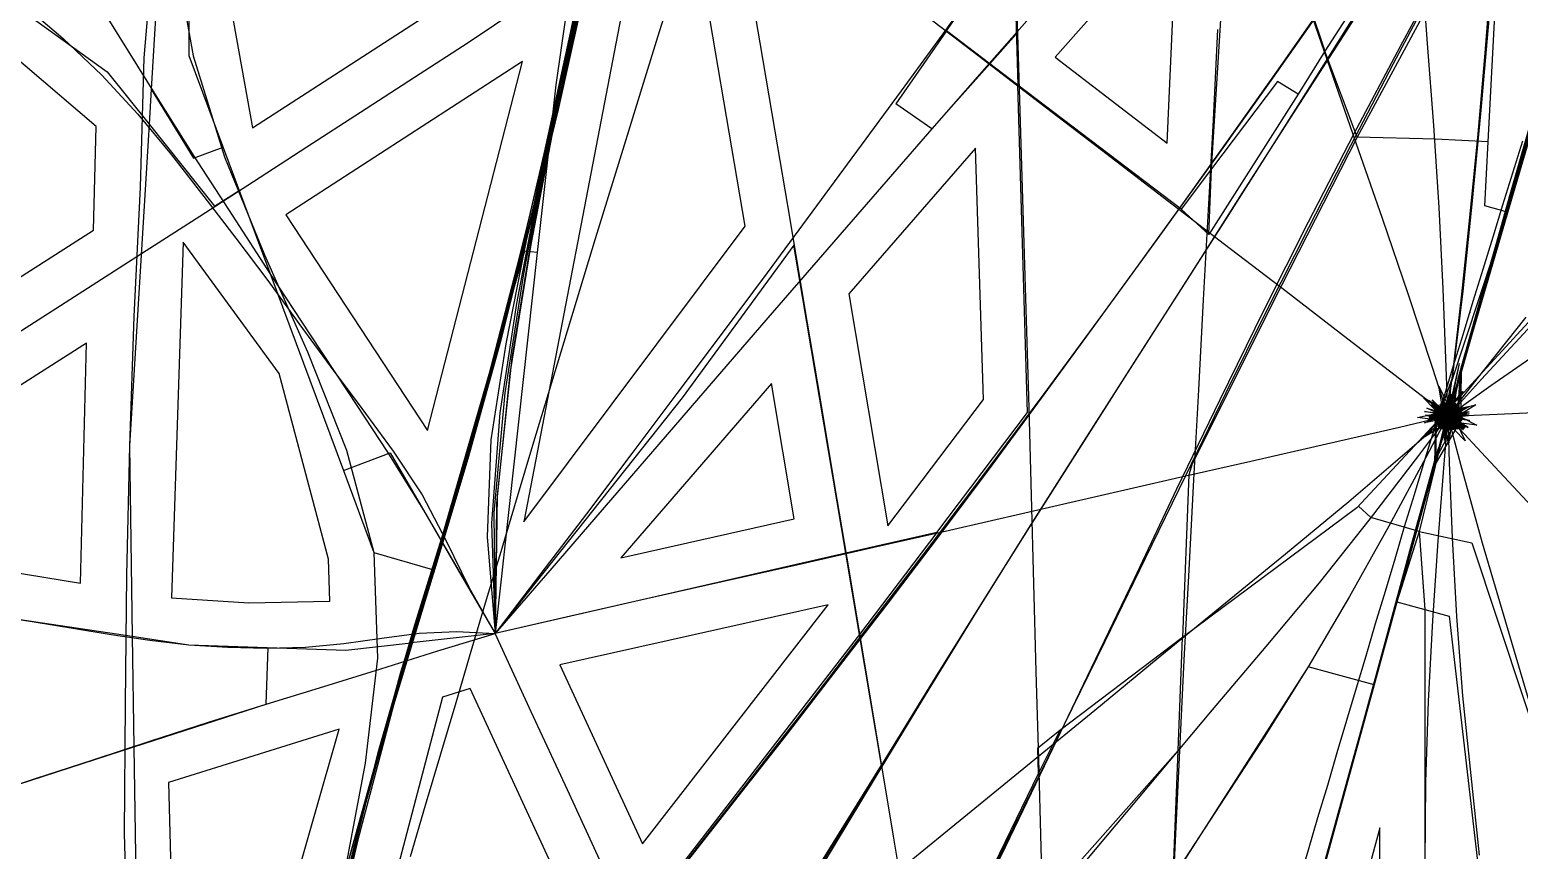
# Model space of a CAD drawing. Header units: metres. Extents: x 465982 to 489928, y 209046 to 231790.
# Drawn here: x 469727 to 471923, y 213475 to 214685 of the extents above; entities that cross this region are included whole.
import ezdxf

# ---------------------------------------------------------------- set-up
doc = ezdxf.new("R2010")
doc.units = ezdxf.units.M
for name, color, linetype in [('ANCHORS_INSIDE', 30, 'CONTINUOUS'), ('ANCHORS_OUTSIDE', 30, 'CONTINUOUS'), ('GREEN_CORRIDOR_EDGES', 3, 'CONTINUOUS'), ('GREEN_CORRIDOR_PARCELS', 3, 'CONTINUOUS'), ('RAILWAY', 7, 'CONTINUOUS'), ('WOOL_PARCELS', 32, 'CONTINUOUS'), ('WOOL_ROADS_L2', 94, 'CONTINUOUS'), ('WOOL_THREADS', 8, 'CONTINUOUS')]:
    doc.layers.add(name, color=color, linetype=linetype)

msp = doc.modelspace()

# ---------------------------------------------------------------- linework, layer by layer
at = {"layer": 'ANCHORS_INSIDE'}
msp.add_point((470383.319, 213786.912), dxfattribs=at)
at = {"layer": 'ANCHORS_OUTSIDE'}
msp.add_point((471850.296, 214267.734), dxfattribs=at)
at = {"layer": 'GREEN_CORRIDOR_EDGES'}
msp.add_lwpolyline([(470288.274, 213466.007), (470310.57, 213541.728), (470332.933, 213617.24), (470355.393, 213693.049), (470377.92, 213768.785), (470400.483, 213844.635), (470423.208, 213920.617), (470445.929, 213996.43), (470468.804, 214072.457), (470491.736, 214148.524), (470514.828, 214224.601), (470537.974, 214300.768), (470561.183, 214376.8), (470584.601, 214453.145), (470608.069, 214529.283), (470631.739, 214605.687), (470655.482, 214682.097), (470679.385, 214758.442)], dxfattribs=at)
at = {"layer": 'GREEN_CORRIDOR_PARCELS'}
for points in [[(471403.993, 214517.598), (471418.825, 214847.586), (471238.888, 214644.015)], [(470455.172, 213959.059), (470781.84, 214395.048), (470710.476, 214814.186), (470606.344, 214744.027)], [(470992.202, 213953.568), (471133.142, 214139.752), (471121.578, 214510.067), (470934.443, 214295.567)], [(470598.329, 213906.189), (470854.206, 213963.673), (470820.493, 214163.29)], [(470630.122, 213484.798), (470903.915, 213837.111), (470508.49, 213748.259)], [(470189.537, 213076.448), (470161.747, 212891.743), (470537.575, 213364.647), (470376.42, 213713.719), (470335.589, 213700.901), (470247.934, 213368.017)], [(471446.405, 212505.557), (471718.186, 212927.072), (471717.436, 213507.973)]]:
    msp.add_lwpolyline(points, close=True, dxfattribs=at)
at = {"layer": 'RAILWAY'}
msp.add_lwpolyline([(471598.35, 213427.91), (471612.36, 213475.88), (471626.36, 213523.5), (471640.72, 213571.11), (471654.72, 213619.08), (471669.08, 213666.7), (471683.08, 213714.32), (471697.44, 213761.94), (471711.44, 213809.56), (471725.8, 213857.18), (471740.15, 213904.8), (471754.16, 213952.41), (471768.51, 213999.68), (471782.87, 214047.3), (471797.57, 214094.92), (471811.93, 214142.19), (471826.28, 214189.81), (471840.99, 214237.08), (471855.34, 214284.35), (471870.05, 214331.96), (471884.75, 214379.23), (471899.11, 214426.5), (471913.81, 214473.77), (471928.52, 214521.04)], dxfattribs=at)
at = {"layer": 'WOOL_PARCELS'}
for points in [[(470055.349, 214540.032), (470484.722, 214818.206), (470503.525, 214927.476), (469994.465, 215002.094), (470006.917, 214808.393)], [(469543.295, 214211.904), (469820.908, 214389.031), (469824.937, 214541.849), (469614.695, 214720.751), (469567.163, 214674.512), (469526.994, 214506.507)], [(470313.429, 214093.967), (470453.471, 214637.792), (470104.414, 214411.774)], [(470049.707, 213839.77), (470169.428, 213842.527), (470167.416, 213904.216), (470094.408, 214178.081), (469953.073, 214371.324), (469935.665, 213847.034)], [(469801.762, 213868.69), (469810.301, 214222.819), (469560.333, 214063.405), (469587.756, 213903.84)], [(469996.544, 213002.949), (470182.947, 213653.873), (469931.451, 213574.784), (469944.323, 213092.792)]]:
    msp.add_lwpolyline(points, close=True, dxfattribs=at)
at = {"layer": 'WOOL_ROADS_L2'}
for points in [[(472420.334, 215955.793), (472355.61, 215803.876), (472125.373, 215130.746), (471952.907, 214578.666), (471905.648, 214415.656), (471822.579, 214164.589), (471814.12, 214119.957)], [(471877.291, 214519.393), (471906.378, 215070.668)], [(471469.505, 214479.451), (471504.738, 215045.82), (471636.408, 214652.878)], [(470557.428, 214985.731), (470502.359, 214603.477), (470474.997, 214356.161)], [(471806.63, 214916.872), (471872.057, 214874.438), (471684.021, 214526.165)], [(469962.059, 214900.747), (469920.311, 214833.1), (469905.912, 214596.991)], [(469962.059, 214900.747), (469961.53, 214646.704), (470189.27, 214035.087)], [(471770.976, 214861.899), (471636.408, 214652.878)], [(471078.541, 214682.993), (471177.263, 214824.788), (471183.81, 214603.032)], [(469593.464, 214800.844), (469841.051, 214622.822)], [(471078.541, 214682.993), (471003.758, 214575.581)], [(471142.643, 214634.301), (471078.541, 214682.993)], [(471181.597, 214677.985), (471142.643, 214634.301)], [(471636.408, 214652.878), (471597.129, 214589.618)], [(471684.021, 214526.165), (471636.408, 214652.878)], [(469841.051, 214622.822), (469902.762, 214545.343)], [(471142.643, 214634.301), (471057.139, 214538.415)], [(471183.81, 214603.032), (471142.643, 214634.301)], [(471064.271, 213943.502), (471198.057, 214120.442), (471183.81, 214603.032)], [(471469.505, 214479.451), (471424.633, 214420.104), (471183.81, 214603.032)], [(471597.129, 214589.618), (471566.965, 214608.348), (471469.505, 214479.451)], [(469905.912, 214596.991), (469902.762, 214545.343)], [(469905.912, 214596.991), (469968.262, 214495.182)], [(471597.129, 214589.618), (471465.465, 214382.863), (471469.505, 214479.451)], [(471057.139, 214538.415), (471003.758, 214575.581)], [(469902.762, 214545.343), (469873.866, 214071.522), (469878.042, 213790.481)], [(469902.762, 214545.343), (469999.119, 214424.365)], [(469968.262, 214495.182), (470011.9, 214511.431)], [(471684.021, 214526.165), (471572.455, 214307.821)], [(471799.825, 214523.481), (471684.021, 214526.165)], [(471877.291, 214519.393), (471799.825, 214523.481)], [(471905.648, 214415.656), (471872.327, 214425.316), (471877.291, 214519.393)], [(469999.119, 214424.365), (470035.597, 214447.79)], [(471814.12, 214119.957), (472104.146, 214435.178), (472179.308, 214362.669), (472285.521, 214433.379)], [(471465.465, 214382.863), (471424.633, 214420.104)], [(470474.997, 214356.161), (470456.412, 214358.217), (470320.621, 213889.113)], [(470853.761, 214366.981), (470688.948, 214141.817), (470412.887, 213794.75)], [(470930.334, 213912.915), (470853.761, 214366.981)], [(470474.997, 214356.161), (470412.887, 213794.75), (470289.326, 213781.002)], [(471572.455, 214307.821), (471440.767, 214044.836), (471435.95, 214028.379), (471426.638, 213788.969)], [(471572.455, 214307.821), (471553.646, 214270.044)], [(471814.12, 214119.957), (471683.776, 213979.813), (471426.638, 213788.969)], [(471814.12, 214119.957), (471809.908, 214085.424), (471775.741, 213944.954)], [(470189.27, 214035.087), (470258.417, 214060.834), (470412.887, 213794.75)], [(470189.27, 214035.087), (470234.323, 213914.093)], [(471704.588, 213965.626), (471686.354, 213982.585)], [(471775.741, 213944.954), (471704.588, 213965.626)], [(471064.271, 213943.502), (470930.334, 213912.915)], [(471064.271, 213943.502), (470950.541, 213793.087)], [(471775.741, 213944.954), (471742.781, 213841.253)], [(471775.741, 213944.954), (471783.802, 213829.976)], [(471775.741, 213944.954), (471853.518, 213928.182), (472007.968, 213462.204), (472052.279, 213315.941)], [(470234.323, 213914.093), (470320.621, 213889.113)], [(470930.334, 213912.915), (470412.887, 213794.75)], [(470950.541, 213793.087), (470930.334, 213912.915)], [(470320.621, 213889.113), (470289.326, 213781.002)], [(469540.88, 213851.728), (469557.959, 213727.679), (469632.996, 213547.314), (469880.466, 213627.402)], [(469540.88, 213851.728), (469675.939, 213820.631), (469878.042, 213790.481)], [(471742.781, 213841.253), (471709.167, 213718.986)], [(471742.781, 213841.253), (471783.802, 213829.976)], [(471783.802, 213829.976), (471819.71, 213820.104)], [(471783.802, 213829.976), (471783.921, 212890.262)], [(471819.71, 213820.104), (471905.425, 213080.792), (471783.921, 212890.262)], [(469878.042, 213790.481), (469880.466, 213627.402)], [(469878.042, 213790.481), (469961.17, 213778.08), (470193.094, 213770.294)], [(470950.541, 213793.087), (470614.038, 213358.451)], [(470779.508, 213272.801), (470983.01, 213600.551), (470950.541, 213793.087)], [(471426.638, 213788.969), (471245.53, 213651.734)], [(471420.175, 213622.426), (471426.638, 213788.969)], [(470075.571, 213690.544), (470078.378, 213774.145)], [(470289.326, 213781.002), (470216.312, 213528.766), (470190.581, 213398.822)], [(470193.094, 213770.294), (470289.326, 213781.002)], [(471709.167, 213718.986), (471611.852, 213745.74), (471412.904, 213435.088)], [(471709.167, 213718.986), (471422.211, 212675.202)], [(469880.466, 213627.402), (470075.571, 213690.544)], [(471245.53, 213651.734), (471212.678, 213625.163), (471213.781, 213587.808)], [(471245.53, 213651.734), (471213.781, 213587.808)], [(469880.466, 213627.402), (469888.021, 213119.061), (469881.213, 212975.359)], [(471213.781, 213587.808), (471042.69, 213235.478), (471063.561, 213219.863), (471420.175, 213622.426)], [(471412.904, 213435.088), (471420.175, 213622.426)]]:
    msp.add_lwpolyline(points, dxfattribs=at)
at = {"layer": 'WOOL_THREADS'}
for points in [[(470902.191, 216204.09), (470792.598, 216019.845), (470687.867, 215833.402), (470616.877, 215632.138), (470601.919, 215418.014), (470603.41, 215203.194), (470591.014, 214988.967), (470552.931, 214777.245), (470505.964, 214567.099), (470454.843, 214357.973), (470399.245, 214149.782), (470337.391, 213943.271), (470273.559, 213737.242), (470217.001, 213528.939), (470166.466, 213319.18), (470123.428, 213107.784), (470091.544, 212894.379), (470076.334, 212679.272)], [(470907.133, 216211.248), (470812.128, 216044.796), (470720.391, 215876.446), (470650.434, 215698.153), (470620.594, 215508.413), (470606.847, 215316.601), (470596.864, 215124.964), (470574.137, 214934.411), (470539.314, 214745.239), (470501.841, 214556.703), (470465.476, 214367.877), (470434.535, 214178.08), (470414.942, 213986.824), (470412.887, 213794.75)], [(469805.914, 216188.053), (469834.284, 216034.621), (469865.757, 215881.652), (469895.987, 215728.34), (469925.227, 215575.04), (469949.164, 215420.488), (469962.817, 215264.731), (469946.8, 215110.429), (469930.079, 214956.277), (469940.109, 214800.244), (469967.876, 214646.392), (470013.848, 214497.201), (470072.909, 214352.765), (470136.207, 214210.015), (470194.112, 214064.932), (470234.323, 213914.093), (470239.401, 213758.368), (470221.199, 213603.556), (470192.491, 213449.912), (470160.248, 213297.072), (470128.492, 213144.036), (470100.746, 212990.284), (470082.077, 212835.364), (470076.334, 212679.272)], [(470897.9, 216193.39), (470808.723, 216040.982), (470719.997, 215887.978), (470647.495, 215727.083), (470609.601, 215554.462), (470602.271, 215376.847), (470602.047, 215199.387), (470590.66, 215022.478), (470560.924, 214847.597), (470523.708, 214673.712), (470487.936, 214499.313), (470454.739, 214324.692), (470427.302, 214149.32), (470411.282, 213972.434), (470412.887, 213794.75)], [(470879.111, 216165.374), (470775.426, 215989.24), (470680.125, 215809.087), (470618.376, 215614.641), (470604.684, 215409.995), (470603.836, 215204.766), (470590.554, 215000.255), (470553.831, 214798.384), (470507.843, 214598.242), (470460.971, 214398.026), (470410.603, 214198.676), (470354.649, 214001.086), (470295.552, 213804.634), (470237.623, 213607.552), (470182.659, 213409.19), (470126.799, 213210.984), (470067.842, 213013.774), (470008.839, 212816.826), (469954.11, 212618.664), (469907.328, 212418.254), (469865.633, 212216.739), (469826.905, 212014.62), (469790.163, 211812.071), (469755.742, 211609.117)], [(470883.28, 216169.611), (470785.588, 216006.744), (470691.047, 215842.92), (470621.7, 215667.365), (470602.908, 215478.679), (470602.181, 215288.777), (470599.351, 215098.789), (470576.598, 214909.758), (470538.921, 214722.874), (470496.857, 214536.931), (470452.095, 214351.584), (470403.271, 214167.212), (470349.247, 213984.206), (470292.917, 213802.053), (470240.125, 213618.565), (470193.035, 213433.276), (470150.477, 213247.102), (470114.279, 213059.61), (470088.002, 212870.2), (470076.334, 212679.272)], [(470876.602, 216159.584), (470776.021, 215984.17), (470685.032, 215803.995), (470624.638, 215611.098), (470607.161, 215408.526), (470600.629, 215205.139), (470584.612, 215002.478), (470550.085, 214801.828), (470509.118, 214602.307), (470470.765, 214402.039), (470437.777, 214200.878), (470416.122, 213998.315), (470412.887, 213794.75)], [(470873.688, 216141.822), (470788.311, 216004.545), (470704.666, 215867.055), (470635.442, 215721.994), (470598.81, 215565.27), (470595.958, 215403.143), (470600.049, 215241.235), (470598.291, 215079.331), (470577.085, 214918.51), (470543.569, 214759.571), (470507.778, 214600.83), (470474.923, 214441.217), (470444.629, 214280.935), (470420.229, 214119.75), (470407.47, 213957.525), (470412.887, 213794.75)], [(470634.953, 216119.32), (470673.331, 215947.924), (470650.376, 215775.634), (470613.914, 215605.508), (470604.505, 215430.732), (470604.631, 215255.815), (470601.594, 215080.735), (470578.623, 214906.744), (470542.009, 214734.763), (470503.042, 214563.386), (470462.729, 214392.289), (470419.952, 214221.695), (470372.676, 214052.029), (470321.991, 213883.45), (470268.883, 213715.516), (470222.265, 213545.406), (470179.667, 213374.389), (470140.743, 213202.581), (470107.491, 213029.657), (470084.3, 212855.159), (470076.334, 212679.272)], [(470818.99, 216061.451), (470711.716, 215871.905), (470632.708, 215669.021), (470606.078, 215451.981), (470598.797, 215233.572), (470587.029, 215015.557), (470551.528, 214799.846), (470504.474, 214586.191), (470454.65, 214372.926), (470400.036, 214160.844), (470339.342, 213950.235), (470275.713, 213740.399), (470215.989, 213529.211), (470156.917, 213317.935), (470095.6, 213107.286), (470030.91, 212897.641), (469969.354, 212687.004), (469918.372, 212473.263), (469873.948, 212257.896), (469833.002, 212041.946), (469793.916, 211825.627), (469755.742, 211609.117)], [(470817.292, 216059.957), (470704.369, 215860.977), (470624.113, 215647.245), (470603.144, 215418.85), (470599.701, 215189.307), (470582.08, 214960.358), (470540.511, 214733.591), (470490.322, 214508.609), (470434.963, 214285.144), (470373.745, 214063.321), (470308.002, 213843.012), (470242.637, 213622.381), (470180.324, 213400.642), (470116.906, 213179.182), (470050.426, 212958.496), (469986.947, 212737.248), (469931.078, 212513.837), (469881.98, 212288.829), (469837.592, 212062.748), (469795.969, 211836.108), (469755.742, 211609.117)], [(470823.569, 216067.198), (470722.779, 215888.644), (470645.764, 215699.183), (470614.761, 215496.529), (470604.243, 215291.781), (470594.459, 215086.908), (470565.591, 214883.428), (470524.253, 214682.029), (470480.291, 214481.162), (470432.655, 214281.168), (470379.897, 214082.507), (470322.66, 213885.508), (470263.019, 213689.179), (470210.657, 213490.326), (470163.762, 213289.907), (470123.334, 213088.051), (470092.705, 212884.482), (470076.334, 212679.272)], [(470607.222, 216053.716), (470644.884, 215914.626), (470639.198, 215772.68), (470616.631, 215632.316), (470609.013, 215489.119), (470607.161, 215345.897), (470608.449, 215203.094), (470601.937, 215060.741), (470579.701, 214919.946), (470548.282, 214780.664), (470515.836, 214641.36), (470485.807, 214501.473), (470456.458, 214361.71), (470428.833, 214221.464), (470406.845, 214080.051), (470401.308, 213937.358), (470412.887, 213794.75)], [(471956.106, 215547.299), (471874.479, 215455.709), (471792.607, 215364.261), (471710.563, 215272.908), (471628.421, 215181.584), (471546.192, 215090.191), (471464.29, 214998.794), (471382.505, 214907.114), (471300.572, 214815.259), (471219.091, 214723.077), (471138.038, 214630.887), (471057.139, 214538.415), (470976.241, 214445.686), (470895.614, 214352.763), (470815.179, 214259.785), (470734.666, 214166.735), (470654.206, 214073.622), (470573.864, 213980.527), (470493.498, 213887.598), (470412.887, 213794.75)], [(471959.496, 215203.221), (471881.415, 215084.059), (471802.723, 214965.365), (471722.525, 214847.442), (471641.365, 214730.043), (471559.378, 214613.128), (471476.343, 214496.765), (471392.845, 214380.924), (471308.631, 214265.328), (471223.741, 214150.036), (471138.269, 214035.197), (471051.785, 213920.951), (470964.506, 213807.032), (470877.134, 213693.147), (470789.008, 213579.748), (470700.575, 213466.521), (470612.381, 213353.425), (470524.064, 213240.448), (470435.096, 213127.7), (470345.797, 213015.335), (470256.21, 212903.227), (470166.375, 212791.248), (470076.334, 212679.272)], [(469694.891, 214941.559), (469748.479, 214853.34), (469803.235, 214764.129), (469858.149, 214675.31), (469913.247, 214586.662), (469968.812, 214498.504), (470025.138, 214411.093), (470082.013, 214323.821), (470139.267, 214236.497), (470196.657, 214149.237), (470254.105, 214062.008), (470309.065, 213974.045), (470360.54, 213884.394), (470412.887, 213794.75)], [(469659.481, 214206.329), (469739.302, 214257.258), (469818.942, 214308.262), (469898.477, 214359.369), (469977.678, 214410.065), (470056.542, 214460.782), (470135.56, 214511.983), (470214.757, 214563.271), (470293.948, 214614.549), (470373.122, 214665.842), (470451.109, 214717.869), (470527.534, 214770.623), (470603.608, 214823.205), (470680.66, 214875.119), (470759.616, 214925.245)], [(469911.278, 214833.026), (469894.824, 214643.115), (469889.802, 214452.64), (469880.425, 214262.188), (469873.866, 214071.522), (469869.267, 213880.801), (469867.437, 213690.385), (469866.237, 213499.784), (469871.332, 213308.986), (469888.021, 213119.061), (469908.26, 212929.614), (469914.678, 212739.253), (469903.259, 212549.208), (469880.376, 212360.173), (469851.115, 212172.165), (469818.749, 211984.628), (469785.949, 211797.08)], [(471745.659, 214804.753), (471667.82, 214682.643), (471589.549, 214560.675), (471511.344, 214438.717), (471433.442, 214316.737), (471355.32, 214194.509), (471277.174, 214072.259), (471199.557, 213950.074), (471122.96, 213827.321), (471046.939, 213703.995), (470972.07, 213580.041), (470897.227, 213456.154)], [(471817.131, 214788.891), (471747.845, 214660.147), (471679.153, 214530.985), (471611.929, 214400.941), (471546.057, 214270.283), (471481.478, 214138.998), (471417.925, 214007.39), (471355.182, 213875.391), (471292.037, 213743.726), (471228.83, 213612.182), (471165.559, 213480.831), (471101.78, 213349.598), (471037.679, 213218.585), (470973.198, 213087.645), (470908.523, 212956.739), (470844.443, 212825.585), (470780.154, 212694.428), (470715.72, 212563.185), (470651.067, 212432.125), (470586.198, 212301.332), (470520.65, 212170.645), (470454.63, 212040.22), (470388.045, 211910.167)], [(471022.196, 213366.238), (471000.452, 213496.054), (470978.753, 213625.901), (470957.261, 213755.586), (470935.6, 213885.392), (470913.632, 214015.301), (470891.661, 214145.388), (470869.775, 214275.389), (470848.092, 214405.223), (470826.146, 214535.153), (470804.003, 214665.202), (470781.85, 214795.249)], [(471221.841, 213350.356), (471218.116, 213479.926), (471214.609, 213609.304), (471210.946, 213738.794), (471207.281, 213868.42), (471203.772, 213997.928), (471200.432, 214127.216), (471196.715, 214256.728), (471192.664, 214386.444), (471188.609, 214516.16), (471184.691, 214645.612), (471181.033, 214774.933)], [(471834.49, 214192.911), (471822.882, 214137.753), (471817.476, 214103.581), (471817.93, 214130.559), (471818.922, 214101.065), (471816.436, 214129.48), (471820.352, 214100.835), (471815.03, 214129.097), (471821.769, 214101.077), (471813.633, 214128.699), (471823.16, 214101.516), (471812.258, 214128.174), (471824.518, 214102.111), (471810.923, 214127.502), (471825.829, 214102.857), (471809.642, 214126.68), (471827.076, 214103.755), (471808.432, 214125.707), (471828.244, 214104.802), (471807.312, 214124.586), (471829.312, 214105.997), (471806.301, 214123.319), (471830.26, 214107.334), (471805.422, 214121.914), (471831.066, 214108.804), (471804.695, 214120.383), (471831.708, 214110.394), (471804.142, 214118.738), (471832.165, 214112.088), (471803.786, 214117), (471832.416, 214113.864), (471803.645, 214115.193), (471832.442, 214115.696), (471803.737, 214113.344), (471832.229, 214117.554), (471804.074, 214111.485), (471831.765, 214119.403), (471804.665, 214109.654), (471831.047, 214121.206), (471805.511, 214107.889), (471830.075, 214122.924), (471806.607, 214106.23), (471828.859, 214124.514), (471807.94, 214104.719), (471827.414, 214125.937), (471809.491, 214103.394), (471825.765, 214127.157), (471811.233, 214102.297), (471823.948, 214128.148), (471813.137, 214101.479), (471822.008, 214128.942), (471815.177, 214101.12), (471819.981, 214129.909), (471817.299, 214102.244), (471817.457, 214134.796), (471815.678, 214187.038), (471811.046, 214302.694), (471804.941, 214422.652), (471797.076, 214543.283), (471788.076, 214664.39), (471779.075, 214785.291)], [(471800.714, 214754.413), (471737.462, 214634.238), (471674.467, 214513.77), (471612.318, 214392.777), (471551.052, 214271.319), (471490.696, 214149.463), (471431.241, 214027.274), (471371.784, 213905.024), (471311.922, 213782.723), (471252.024, 213660.484), (471192.236, 213538.196), (471132.155, 213416.07), (471072.211, 213293.868), (471012.215, 213171.749), (470951.958, 213049.749), (470891.268, 212927.89), (470831.094, 212805.964), (470770.959, 212684.092), (470710.67, 212562.165), (470650.179, 212440.388), (470589.532, 212318.914), (470528.355, 212197.495), (470466.803, 212076.179), (470404.908, 211954.942)], [(471141.486, 214774.273), (471076.983, 214684.155), (471011.633, 214594.513), (470945.766, 214505.078), (470879.937, 214415.744), (470814.009, 214326.53), (470747.739, 214237.474), (470681.133, 214148.578), (470614.419, 214059.793), (470547.628, 213971.119), (470480.39, 213882.896), (470412.887, 213794.75)], [(471834.49, 214192.911), (471822.369, 214134.491), (471812.794, 214095.268), (471824.324, 214133.563), (471810.441, 214096.591), (471826.789, 214132.768), (471808.123, 214097.822), (471829.068, 214131.49), (471805.949, 214099.291), (471831.153, 214129.89), (471803.973, 214101.036), (471833.017, 214128.015), (471802.233, 214103.04), (471834.625, 214125.891), (471800.766, 214105.276), (471835.943, 214123.55), (471799.604, 214107.711), (471836.941, 214121.03), (471798.778, 214110.307), (471837.59, 214118.37), (471798.312, 214113.019), (471837.867, 214115.618), (471798.227, 214115.799), (471837.756, 214112.824), (471798.537, 214118.592), (471837.245, 214110.046), (471799.248, 214121.341), (471836.334, 214107.341), (471800.358, 214123.986), (471835.03, 214104.771), (471801.853, 214126.466), (471833.35, 214102.397), (471803.711, 214128.72), (471831.323, 214100.278), (471805.898, 214130.69), (471828.988, 214098.468), (471808.372, 214132.322), (471826.395, 214097.01), (471811.082, 214133.557), (471823.609, 214095.909), (471813.975, 214134.26), (471820.693, 214094.943), (471816.961, 214133.772), (471817.38, 214092.551), (471818.976, 214129.882), (471825.945, 214182.498), (471838.739, 214295.057), (471851.057, 214412.91), (471862.811, 214531.366), (471873.179, 214650.116), (471882.336, 214768.955)], [(471640.636, 214730.835), (471570.566, 214630.733), (471499.826, 214530.927), (471428.866, 214431.31), (471357.444, 214332.036), (471285.211, 214232.958), (471212.827, 214134.105), (471139.994, 214035.518), (471066.41, 213937.342), (470991.933, 213839.543), (470917.063, 213741.863), (470841.521, 213644.487), (470765.411, 213547.396), (470689.324, 213450.355), (470613.476, 213353.454), (470537.557, 213256.639), (470461.139, 213159.957), (470384.534, 213063.38), (470307.779, 212967.062), (470230.779, 212871.001), (470153.637, 212775.141), (470076.334, 212679.272)], [(471834.49, 214192.911), (471824, 214143.927), (471816.428, 214121.107), (471821.065, 214104.389), (471813.902, 214122.822), (471824.067, 214107.313), (471811.017, 214121.171), (471826.241, 214110.069), (471809.203, 214118.291), (471827.419, 214113.3), (471808.59, 214114.925), (471827.399, 214116.724), (471809.22, 214111.564), (471826.172, 214119.912), (471810.997, 214108.652), (471823.902, 214122.455), (471813.683, 214106.56), (471820.889, 214124.029), (471816.924, 214105.553), (471817.527, 214124.44), (471820.3, 214105.748), (471814.246, 214123.649), (471823.381, 214107.107), (471811.46, 214121.769), (471825.785, 214109.445), (471809.511, 214119.05), (471827.221, 214112.458), (471808.629, 214115.839), (471827.526, 214115.764), (471808.906, 214112.539), (471826.68, 214118.956), (471810.29, 214109.551), (471824.805, 214121.652), (471812.597, 214107.227), (471822.139, 214123.538), (471815.538, 214105.831), (471819.012, 214124.407), (471818.759, 214105.511), (471815.793, 214124.175), (471821.882, 214106.284), (471812.855, 214122.887), (471824.553, 214108.044), (471810.525, 214120.708), (471826.479, 214110.577), (471809.054, 214117.896), (471827.456, 214113.586), (471808.594, 214114.774), (471827.391, 214116.734), (471809.178, 214111.688), (471826.307, 214119.674), (471810.729, 214108.973), (471824.334, 214122.091), (471813.068, 214106.916), (471821.694, 214123.731), (471815.935, 214105.726), (471818.676, 214124.416), (471819.032, 214105.495), (471815.636, 214124.024), (471822.144, 214106.113), (471813.176, 214122.294), (471826.119, 214107.181), (471813.062, 214118.081), (471809.855, 214140.841), (471795.301, 214186.728), (471759.579, 214295.407), (471721.346, 214406.554), (471682.846, 214517.476), (471644.533, 214628.254), (471606.073, 214739.026)], [(469716.383, 214722.449), (469776.08, 214671.65), (469832.887, 214617.775), (469886.051, 214560.418), (469935.932, 214500.393), (469983.71, 214438.892), (470030.935, 214377.215), (470077.655, 214314.808), (470123.766, 214251.761), (470169.781, 214188.661), (470216.259, 214126.135), (470262.808, 214063.513), (470305.362, 213998.936), (470341.09, 213931.146), (470374.73, 213862.207), (470412.887, 213794.75)], [(471693.555, 214726.627), (471623.703, 214615.757), (471553.554, 214504.894), (471483.199, 214394.146), (471412.616, 214283.691), (471341.805, 214173.059), (471271.147, 214062.49), (471200.826, 213951.932), (471131.214, 213841.031), (471061.907, 213729.612), (470993.169, 213617.821), (470924.89, 213505.696), (470856.482, 213393.58)], [(471834.49, 214192.911), (471824.412, 214144.925), (471819.892, 214123.168), (471815.999, 214109.739), (471821.425, 214120.613), (471814.176, 214110.224), (471822.844, 214119.186), (471812.85, 214111.6), (471823.867, 214117.54), (471812.06, 214113.351), (471824.364, 214115.685), (471811.846, 214115.251), (471824.284, 214113.78), (471812.211, 214117.115), (471823.644, 214112), (471813.106, 214118.77), (471822.517, 214110.505), (471814.436, 214120.075), (471821.017, 214109.417), (471816.07, 214120.925), (471819.288, 214108.82), (471817.855, 214121.263), (471817.486, 214108.743), (471819.637, 214121.082), (471815.761, 214109.171), (471821.271, 214120.42), (471814.248, 214110.048), (471822.636, 214119.351), (471813.053, 214111.284), (471823.642, 214117.977), (471812.249, 214112.767), (471824.234, 214116.413), (471811.873, 214114.38), (471824.394, 214114.782), (471811.926, 214116.002), (471824.136, 214113.196), (471812.38, 214117.527), (471823.5, 214111.756), (471813.182, 214118.862), (471822.549, 214110.542), (471814.263, 214119.939), (471821.358, 214109.614), (471815.543, 214120.71), (471820.011, 214109.006), (471816.938, 214121.152), (471818.588, 214108.732), (471818.368, 214121.259), (471817.169, 214108.787), (471819.758, 214121.046), (471815.824, 214109.151), (471821.042, 214120.542), (471814.614, 214109.787), (471822.167, 214119.784), (471813.586, 214110.654), (471823.089, 214118.82), (471812.777, 214111.703), (471823.779, 214117.7), (471812.212, 214112.881), (471824.215, 214116.477), (471811.906, 214114.135), (471824.389, 214115.204), (471811.86, 214115.413), (471824.3, 214113.935), (471812.064, 214116.668), (471823.94, 214112.726), (471812.469, 214117.879), (471823.237, 214111.713), (471812.31, 214119.397), (471796.007, 214132.045), (471759.265, 214160.422), (471670.313, 214228.778), (471579.351, 214298.617), (471488.704, 214368.16), (471398.079, 214437.613), (471306.982, 214507.249), (471215.809, 214577.058), (471124.737, 214646.693), (471033.592, 214716.269)], [(471640.407, 213472.156), (471679.914, 213614.853), (471719.584, 213757.919), (471759.273, 213901.395), (471799.425, 214043.318), (471838.922, 214111.671), (471783.733, 214122.037), (471847.958, 214115.548), (471788.189, 214109.085), (471849.067, 214128.92), (471799.382, 214100.717), (471824.854, 214171.546), (471840.407, 214299.428), (471854.317, 214432.244), (471867.148, 214565.922), (471878.617, 214700.364)], [(471409.833, 213355.959), (471416.275, 213489.221), (471422.823, 213622.388), (471429.325, 213755.421), (471436.281, 213888.363), (471443.336, 214021.104), (471450.565, 214153.733), (471457.775, 214286.445), (471465.137, 214419.086), (471472.242, 214551.869), (471478.775, 214684.939)], [(471961.172, 214610.769), (471917.778, 214463.402), (471875.412, 214315.473), (471833.587, 214169.224), (471806.77, 214075.15), (471829.636, 214156.772), (471803.798, 214063.77), (471764.393, 213921.549), (471724.824, 213777.85), (471684.893, 213633.729), (471645.022, 213489.586), (471604.741, 213345.712)], [(471960.293, 214611.514), (471916.661, 214464.279), (471874.007, 214316.508), (471832.484, 214170.293), (471819.062, 214073.877), (471804.563, 214159.086), (471843.311, 214078.808), (471781.989, 214141.85), (471860.67, 214101.856), (471773.209, 214113.265), (471859.235, 214131.847), (471783.938, 214084.756), (471840.094, 214151.249), (471802.14, 214063.294), (471762.793, 213921.221), (471723.852, 213777.455), (471684.453, 213633.265), (471645.074, 213489.049), (471605.295, 213345.083)], [(471957.095, 214599.307), (471917.129, 214461.301), (471877.995, 214322.738), (471838.862, 214185.641), (471816.293, 214114.015), (471797.804, 214039.712), (471758.284, 213897.252), (471718.529, 213753.666), (471678.731, 213610.513), (471639.079, 213467.608)], [(471949.012, 214579.847), (471909.539, 214441.124), (471870.695, 214302.544), (471832.256, 214165.828), (471807.702, 214077.836), (471829.189, 214155.694), (471806.724, 214073.937), (471827.938, 214151.071), (471803.045, 214061.011), (471763.802, 213919.356), (471724.32, 213776.097), (471684.486, 213632.341), (471644.696, 213488.522), (471604.551, 213344.928)], [(471954.689, 214580.611), (471914.257, 214444.859), (471874.502, 214309.356), (471836.104, 214175.62), (471832.622, 214095.641), (471790.164, 214138.317), (471845.506, 214099.792), (471786.754, 214126.631), (471849.8, 214108.615), (471784.76, 214116.462), (471849.316, 214118.462), (471783.355, 214104.989), (471839.632, 214126.794), (471802.058, 214056.251), (471765.106, 213924.58), (471728.504, 213791.034), (471691.66, 213657.112), (471654.481, 213522.75), (471616.681, 213388.063)], [(471954.725, 214579.759), (471914.189, 214443.411), (471874.32, 214307.278), (471835.27, 214173.049), (471815.832, 214091.857), (471821.098, 214151.806), (471815.102, 214083.745), (471821.378, 214148.483), (471814.572, 214082.516), (471821.646, 214147.957), (471814.316, 214082.351), (471821.816, 214147.863), (471814.179, 214082.338), (471821.915, 214147.84), (471814.101, 214082.342), (471821.975, 214147.831), (471814.053, 214082.347), (471822.015, 214147.825), (471814.018, 214082.35), (471822.048, 214147.817), (471813.981, 214082.345), (471822.085, 214147.787), (471813.925, 214082.285), (471822.123, 214147.611), (471813.792, 214081.86), (471822.082, 214146.478), (471813.225, 214078.999), (471821.662, 214138.93), (471802.4, 214058.83), (471766.258, 213927.238), (471729.687, 213793.932), (471692.8, 213660.252), (471655.623, 213526.232), (471617.862, 213391.994)], [(471948.518, 214560.953), (471910.788, 214433.031), (471873.537, 214305.437), (471837.575, 214179.814), (471836.574, 214111.037), (471786.543, 214115.876), (471844.193, 214115.478), (471789.846, 214113.985), (471845.428, 214116.65), (471790.397, 214113.019), (471845.559, 214117.503), (471790.537, 214112.28), (471845.522, 214118.173), (471790.623, 214111.667), (471845.466, 214118.758), (471790.733, 214111.102), (471845.465, 214119.347), (471791.036, 214110.539), (471845.895, 214120.094), (471792.546, 214110.134), (471849.208, 214121.369), (471799.526, 214114.254), (471798.171, 214045.19), (471762.714, 213914.95), (471726.294, 213782.855), (471689.652, 213650.475), (471652.876, 213517.45), (471615.627, 213384.298)], [(471946.182, 214555.212), (471908.418, 214426.587), (471871.207, 214298.509), (471835.354, 214172.54), (471830.868, 214097.54), (471794.647, 214139.145), (471838.897, 214095.203), (471795.31, 214135.618), (471840.795, 214095.603), (471794.591, 214134.062), (471842.055, 214096.774), (471793.689, 214132.446), (471843.681, 214098.146), (471793.597, 214129.917), (471847.72, 214098.56), (471801.051, 214127.588), (471799.782, 214051.935), (471764.242, 213920.419), (471727.729, 213787.39), (471690.922, 213653.869), (471653.785, 213519.799), (471616.163, 213385.677)], [(471834.49, 214192.911), (471822.134, 214135.114), (471814.911, 214096.384), (471820.125, 214133.797), (471816.902, 214096.144), (471818.105, 214133.92), (471818.932, 214096.136), (471816.073, 214133.821), (471820.963, 214096.346), (471814.049, 214133.501), (471822.975, 214096.778), (471812.053, 214132.958), (471824.948, 214097.432), (471810.109, 214132.191), (471826.858, 214098.312), (471808.239, 214131.2), (471828.681, 214099.413), (471806.468, 214129.989), (471830.393, 214100.733), (471804.823, 214128.562), (471831.964, 214102.264), (471803.332, 214126.931), (471833.368, 214103.994), (471802.023, 214125.106), (471834.575, 214105.908), (471800.924, 214123.108), (471835.558, 214107.985), (471800.063, 214120.958), (471836.291, 214110.2), (471799.465, 214118.686), (471836.75, 214112.521), (471799.15, 214116.324), (471836.916, 214114.913), (471799.137, 214113.911), (471836.773, 214117.336), (471799.437, 214111.489), (471836.315, 214119.746), (471800.053, 214109.102), (471835.538, 214122.097), (471800.979, 214106.796), (471834.443, 214124.335), (471802.187, 214104.599), (471833, 214126.375), (471803.552, 214102.445), (471830.978, 214127.869), (471804.501, 214099.551), (471828.317, 214127.694), (471861.25, 214170.265), (471933.453, 214261.025)], [(471834.49, 214192.911), (471822.866, 214138.051), (471815.541, 214104.748), (471821.625, 214129.757), (471814.745, 214102.027), (471821.469, 214128.656), (471814.538, 214101.63), (471821.533, 214128.463), (471814.412, 214101.594), (471821.64, 214128.407), (471814.291, 214101.616), (471821.762, 214128.369), (471814.163, 214101.651), (471821.894, 214128.33), (471814.025, 214101.691), (471822.038, 214128.287), (471813.875, 214101.736), (471822.194, 214128.239), (471813.713, 214101.788), (471822.363, 214128.184), (471813.538, 214101.846), (471822.544, 214128.122), (471813.35, 214101.911), (471822.739, 214128.054), (471813.148, 214101.984), (471822.948, 214127.976), (471812.933, 214102.066), (471823.169, 214127.889), (471812.704, 214102.158), (471823.404, 214127.792), (471812.463, 214102.261), (471823.652, 214127.684), (471812.209, 214102.374), (471823.912, 214127.565), (471811.943, 214102.499), (471824.183, 214127.434), (471811.666, 214102.637), (471824.465, 214127.29), (471811.38, 214102.787), (471824.756, 214127.132), (471811.086, 214102.952), (471825.053, 214126.961), (471810.784, 214103.129), (471825.357, 214126.777), (471810.479, 214103.321), (471825.666, 214126.579), (471810.17, 214103.527), (471825.978, 214126.369), (471809.863, 214103.75), (471826.299, 214126.159), (471809.581, 214104.017), (471826.681, 214126.011), (471809.458, 214104.484), (471827.474, 214126.321), (471810.394, 214106.182), (471831.958, 214130.393), (471867.602, 214169.594), (471947.761, 214256.165)], [(471834.49, 214192.911), (471824.15, 214144.171), (471819.496, 214121.037), (471815.314, 214104.504), (471820.266, 214123.389), (471815.315, 214105.835), (471820.68, 214123.802), (471815.086, 214106.117), (471820.982, 214123.788), (471814.817, 214106.242), (471821.263, 214123.7), (471814.544, 214106.35), (471821.537, 214123.593), (471814.272, 214106.464), (471821.806, 214123.477), (471814.005, 214106.585), (471822.072, 214123.352), (471813.742, 214106.714), (471822.332, 214123.219), (471813.484, 214106.851), (471822.588, 214123.078), (471813.231, 214106.995), (471822.838, 214122.93), (471812.984, 214107.147), (471823.083, 214122.774), (471812.742, 214107.306), (471823.321, 214122.612), (471812.507, 214107.472), (471823.553, 214122.444), (471812.278, 214107.643), (471823.779, 214122.269), (471812.056, 214107.82), (471823.997, 214122.089), (471811.841, 214108.003), (471824.209, 214121.904), (471811.633, 214108.191), (471824.413, 214121.714), (471811.432, 214108.384), (471824.61, 214121.519), (471811.239, 214108.58), (471824.8, 214121.32), (471811.052, 214108.782), (471824.983, 214121.116), (471810.873, 214108.987), (471825.158, 214120.909), (471810.701, 214109.196), (471825.326, 214120.699), (471810.537, 214109.408), (471825.487, 214120.485), (471810.38, 214109.623), (471825.64, 214120.268), (471810.23, 214109.841), (471825.786, 214120.049), (471810.087, 214110.061), (471825.923, 214119.827), (471809.947, 214110.281), (471826.043, 214119.596), (471809.789, 214110.489), (471826.088, 214119.331), (471809.469, 214110.615), (471825.698, 214118.853), (471808.04, 214110.292), (471823.335, 214117.221), (471841.26, 214131.545), (471881.535, 214160.237), (471978.513, 214227.759)], [(471834.49, 214192.911), (471824.29, 214144.698), (471819.389, 214122.49), (471818.05, 214107.377), (471816.402, 214122.264), (471821.6, 214108.395), (471813.181, 214120.665), (471824.309, 214110.828), (471811.122, 214117.687), (471825.574, 214114.225), (471810.713, 214114.092), (471825.101, 214117.809), (471812.033, 214110.733), (471823.012, 214120.747), (471814.762, 214108.387), (471819.805, 214122.366), (471818.257, 214107.586), (471816.228, 214122.308), (471821.71, 214108.494), (471813.098, 214120.607), (471824.34, 214110.886), (471811.116, 214117.668), (471825.568, 214114.201), (471810.705, 214114.166), (471825.144, 214117.69), (471811.932, 214110.883), (471823.189, 214120.587), (471814.5, 214108.529), (471820.154, 214122.275), (471817.832, 214107.594), (471816.707, 214122.414), (471821.208, 214108.248), (471813.583, 214121.008), (471823.918, 214110.325), (471811.424, 214118.377), (471825.418, 214113.366), (471810.654, 214115.087), (471825.427, 214116.733), (471811.399, 214111.816), (471823.973, 214119.744), (471813.481, 214109.214), (471821.374, 214121.811), (471816.464, 214107.78), (471818.158, 214122.549), (471819.752, 214107.768), (471814.959, 214121.841), (471822.71, 214109.155), (471812.382, 214119.848), (471824.785, 214111.653), (471810.902, 214116.968), (471825.606, 214114.776), (471810.774, 214113.75), (471825.039, 214117.938), (471812.004, 214110.79), (471823.209, 214120.56), (471814.346, 214108.623), (471820.463, 214122.174), (471817.367, 214107.633), (471817.306, 214122.499), (471820.518, 214107.981), (471814.31, 214121.486), (471823.246, 214109.591), (471812.034, 214119.317), (471825.141, 214112.164), (471811.059, 214116.4), (471826.297, 214115.432), (471811.91, 214114.111), (471791.637, 214108.974), (471746.793, 214098.509), (471638.792, 214073.623), (471527.437, 214048.341), (471416.24, 214023.03), (471305.126, 213997.524), (471193.911, 213972.117), (471082.891, 213946.575), (470971.412, 213921.256), (470859.836, 213896.07), (470747.951, 213870.934), (470636.062, 213845.793), (470524.427, 213820.345), (470412.887, 213794.75)], [(471834.49, 214192.911), (471823.872, 214141.118), (471825.781, 214112.269), (471805.127, 214117.489), (471829.036, 214113.42), (471806.328, 214116.776), (471829.587, 214113.65), (471806.491, 214116.45), (471829.699, 214113.927), (471806.493, 214116.164), (471829.737, 214114.199), (471806.477, 214115.9), (471829.756, 214114.452), (471806.464, 214115.658), (471829.766, 214114.682), (471806.456, 214115.441), (471829.772, 214114.884), (471806.452, 214115.254), (471829.774, 214115.056), (471806.452, 214115.098), (471829.774, 214115.195), (471806.452, 214114.977), (471829.773, 214115.298), (471806.454, 214114.892), (471829.772, 214115.364), (471806.455, 214114.846), (471829.771, 214115.391), (471806.455, 214114.838), (471829.771, 214115.378), (471806.454, 214114.871), (471829.773, 214115.325), (471806.453, 214114.945), (471829.774, 214115.231), (471806.452, 214115.059), (471829.775, 214115.097), (471806.452, 214115.213), (471829.773, 214114.923), (471806.455, 214115.407), (471829.768, 214114.711), (471806.463, 214115.637), (471829.757, 214114.462), (471806.478, 214115.904), (471829.737, 214114.178), (471806.503, 214116.204), (471829.707, 214113.862), (471806.538, 214116.535), (471829.665, 214113.517), (471806.588, 214116.894), (471829.607, 214113.145), (471806.654, 214117.277), (471829.533, 214112.752), (471806.737, 214117.68), (471829.438, 214112.341), (471806.835, 214118.1), (471829.315, 214111.919), (471806.931, 214118.54), (471829.114, 214111.508), (471806.904, 214119.04), (471828.534, 214111.244), (471805.949, 214119.82), (471826.194, 214113.03), (471800.574, 214099.251), (471761.528, 214065.238), (471671.954, 213988.596), (471578.37, 213911.676), (471484.657, 213834.844), (471390.944, 213758.185), (471297.286, 213681.34), (471203.55, 213604.527), (471109.627, 213527.954), (471015.587, 213451.327)], [(471834.49, 214192.911), (471822.665, 214136.546), (471814.065, 214100.663), (471823.589, 214131.389), (471811.965, 214099.987), (471825.21, 214130.186), (471810.184, 214100.609), (471826.851, 214129.203), (471808.55, 214101.59), (471828.413, 214128.086), (471807.037, 214102.788), (471829.858, 214126.788), (471805.66, 214104.176), (471831.158, 214125.31), (471804.44, 214105.741), (471832.292, 214123.661), (471803.401, 214107.471), (471833.232, 214121.854), (471802.566, 214109.349), (471833.955, 214119.908), (471801.96, 214111.357), (471834.437, 214117.845), (471801.609, 214113.47), (471834.652, 214115.691), (471801.534, 214115.656), (471834.581, 214113.482), (471801.757, 214117.879), (471834.204, 214111.255), (471802.29, 214120.098), (471833.512, 214109.055), (471803.144, 214122.267), (471832.496, 214106.93), (471804.321, 214124.334), (471831.16, 214104.934), (471805.812, 214126.245), (471829.517, 214103.121), (471807.6, 214127.947), (471827.591, 214101.545), (471809.657, 214129.385), (471825.414, 214100.258), (471811.943, 214130.51), (471823.032, 214099.306), (471814.407, 214131.279), (471820.5, 214098.728), (471816.991, 214131.658), (471817.882, 214098.554), (471819.626, 214131.622), (471815.246, 214098.796), (471822.241, 214131.161), (471812.662, 214099.451), (471824.747, 214130.256), (471810.168, 214100.453), (471826.935, 214128.796), (471807.018, 214100.062), (471774.619, 214057.085), (471703.133, 213963.968), (471627.953, 213869.288), (471549.335, 213775.678), (471470.625, 213682.02), (471391.856, 213588.255), (471312.985, 213494.661), (471234.664, 213400.673)], [(471834.49, 214192.911), (471821.957, 214134.63), (471814.978, 214094.806), (471819.63, 214134.699), (471817.913, 214095.12), (471816.824, 214134.947), (471820.748, 214095.388), (471814.024, 214134.603), (471823.506, 214095.975), (471811.322, 214133.844), (471826.135, 214096.927), (471808.778, 214132.719), (471828.58, 214098.22), (471806.441, 214131.268), (471830.798, 214099.819), (471804.352, 214129.534), (471832.749, 214101.678), (471802.544, 214127.562), (471834.407, 214103.748), (471801.04, 214125.405), (471835.755, 214105.981), (471799.852, 214123.11), (471836.782, 214108.325), (471798.986, 214120.729), (471837.489, 214110.733), (471798.437, 214118.306), (471837.883, 214113.161), (471798.196, 214115.883), (471837.974, 214115.568), (471798.248, 214113.498), (471837.782, 214117.921), (471798.576, 214111.184), (471837.324, 214120.19), (471799.159, 214108.967), (471836.621, 214122.35), (471799.976, 214106.869), (471835.696, 214124.381), (471801.006, 214104.91), (471834.569, 214126.267), (471802.23, 214103.104), (471833.264, 214127.999), (471803.636, 214101.474), (471831.824, 214129.595), (471805.26, 214100.102), (471830.385, 214131.238), (471807.378, 214099.497), (471829.558, 214134.256), (471810.464, 214101.713), (471785.545, 214053.934), (471730.989, 213953.039), (471672.666, 213849.296), (471611.852, 213745.74), (471548.018, 213643.413), (471481.647, 213541.727), (471415.551, 213439.788)], [(471834.49, 214192.911), (471821.47, 214133.684), (471814.905, 214091.966), (471819.133, 214135.972), (471818.639, 214093.295), (471815.816, 214136.494), (471822.015, 214093.891), (471812.493, 214135.972), (471825.266, 214094.799), (471809.32, 214134.866), (471828.33, 214096.165), (471806.377, 214133.278), (471831.131, 214097.973), (471803.732, 214131.268), (471833.604, 214100.173), (471801.444, 214128.895), (471835.696, 214102.703), (471799.558, 214126.225), (471837.367, 214105.494), (471798.109, 214123.33), (471838.589, 214108.475), (471797.117, 214120.282), (471839.348, 214111.572), (471796.591, 214117.153), (471839.642, 214114.715), (471796.528, 214114.014), (471839.478, 214117.834), (471796.914, 214110.931), (471838.874, 214120.866), (471797.729, 214107.964), (471837.855, 214123.754), (471798.945, 214105.169), (471836.451, 214126.445), (471800.528, 214102.594), (471834.7, 214128.893), (471802.44, 214100.284), (471832.644, 214131.064), (471804.647, 214098.282), (471830.335, 214132.946), (471807.13, 214096.677), (471827.875, 214134.665), (471809.968, 214095.894), (471825.514, 214137.217), (471812.665, 214096.932), (471796.497, 214037.062), (471760.868, 213908.238), (471724.831, 213777.569), (471688.556, 213646.413), (471652.108, 213514.481), (471615.24, 213382.318)], [(471834.49, 214192.911), (471822.001, 214133.578), (471813.22, 214092.787), (471822.586, 214135.265), (471813.23, 214094.212), (471822.989, 214135.776), (471813.03, 214094.601), (471823.363, 214136.094), (471812.972, 214095.493), (471824.197, 214138.05), (471813.709, 214099.027), (471798.156, 214042.715), (471764.397, 213920.63), (471730.28, 213796.788), (471695.95, 213672.518), (471661.39, 213547.9), (471626.546, 213422.896)], [(471834.49, 214192.911), (471822.71, 214136.503), (471812.864, 214101.37), (471826.026, 214130.12), (471808.643, 214102.093), (471829.36, 214127.083), (471805.394, 214104.891), (471832.037, 214123.651), (471803.118, 214108.568), (471833.77, 214119.679), (471801.912, 214112.726), (471834.409, 214115.395), (471801.845, 214117.056), (471833.902, 214111.095), (471802.917, 214121.251), (471832.283, 214107.079), (471805.053, 214125.015), (471829.668, 214103.629), (471808.105, 214128.085), (471826.241, 214100.981), (471811.859, 214130.228), (471822.247, 214099.282), (471816.046, 214131.196), (471817.904, 214098.397), (471820.152, 214130.267), (471812.816, 214095.37), (471797.66, 214040.783), (471764.086, 213919.463), (471730.12, 213796.323), (471695.948, 213672.734), (471661.562, 213548.798), (471626.92, 213424.494)], [(471834.49, 214192.911), (471822.947, 214134.933), (471810.073, 214098.147), (471830.371, 214129.429), (471802.369, 214104.726), (471836.012, 214120.909), (471799.236, 214114.454), (471836.378, 214110.696), (471801.637, 214124.396), (471831.344, 214101.82), (471808.854, 214131.7), (471822.416, 214097.087), (471818.912, 214134.645), (471814.092, 214097.096), (471798.145, 214041.987), (471764.464, 213920.444), (471730.435, 213797.124), (471696.209, 213673.387), (471661.77, 213549.324), (471627.071, 213424.911)], [(471834.49, 214192.911), (471822.558, 214136.704), (471816.119, 214100.609), (471819.276, 214132.1), (471817.967, 214099.042), (471817.11, 214131.56), (471820.034, 214098.944), (471815.042, 214131.222), (471822.083, 214099.294), (471813.026, 214130.696), (471824.064, 214099.929), (471811.093, 214129.929), (471825.945, 214100.813), (471809.273, 214128.927), (471827.697, 214101.929), (471807.597, 214127.703), (471829.29, 214103.254), (471806.092, 214126.28), (471830.701, 214104.769), (471804.781, 214124.681), (471831.907, 214106.447), (471803.683, 214122.931), (471832.891, 214108.26), (471802.817, 214121.061), (471833.637, 214110.18), (471802.193, 214119.1), (471834.136, 214112.174), (471801.822, 214117.081), (471834.381, 214114.21), (471801.705, 214115.035), (471834.368, 214116.258), (471801.846, 214112.994), (471834.1, 214118.284), (471802.239, 214110.991), (471833.583, 214120.257), (471802.878, 214109.055), (471832.826, 214122.148), (471803.75, 214107.217), (471831.842, 214123.927), (471804.843, 214105.504), (471830.646, 214125.567), (471806.137, 214103.942), (471829.258, 214127.045), (471807.613, 214102.554), (471827.7, 214128.338), (471809.247, 214101.36), (471825.996, 214129.428), (471811.014, 214100.377), (471824.171, 214130.297), (471812.887, 214099.618), (471822.253, 214130.924), (471814.833, 214099.071), (471820.282, 214131.223), (471816.376, 214097.208), (471811.988, 214044.963), (471803.031, 213931.496), (471795.104, 213813.727), (471788.824, 213694.827), (471784.946, 213575.422), (471783.79, 213455.478)], [(471834.49, 214192.911), (471823.784, 214141.463), (471825.95, 214113.176), (471804.774, 214114.62), (471828.692, 214117.977), (471807.238, 214110.111), (471827.435, 214121.86), (471809.871, 214106.758), (471824.517, 214124.806), (471813.354, 214104.455), (471820.72, 214126.48), (471817.387, 214103.501), (471816.598, 214126.709), (471821.47, 214104.005), (471812.681, 214125.499), (471825.099, 214105.877), (471809.45, 214123.034), (471827.84, 214108.853), (471807.277, 214119.644), (471829.388, 214112.547), (471806.389, 214115.76), (471829.6, 214116.503), (471806.848, 214111.849), (471828.495, 214120.258), (471808.555, 214108.354), (471826.246, 214123.4), (471811.275, 214105.645), (471823.139, 214125.61), (471814.676, 214103.983), (471819.54, 214126.693), (471818.376, 214103.496), (471815.837, 214126.583), (471821.987, 214104.186), (471812.405, 214125.343), (471825.16, 214105.933), (471809.562, 214123.143), (471827.612, 214108.525), (471807.55, 214120.229), (471829.149, 214111.685), (471806.513, 214116.899), (471829.672, 214115.107), (471806.502, 214113.462), (471829.181, 214118.484), (471807.474, 214110.217), (471827.76, 214121.533), (471809.307, 214107.423), (471825.56, 214124.02), (471811.822, 214105.288), (471822.786, 214125.767), (471814.797, 214103.954), (471819.672, 214126.667), (471817.989, 214103.497), (471816.464, 214126.676), (471821.155, 214103.921), (471813.407, 214125.813), (471824.079, 214105.156), (471810.762, 214124.126), (471826.679, 214107.025), (471809.027, 214121.605), (471829.63, 214109.139), (471810.926, 214119.011), (471823.591, 214092.338), (471837.028, 214042.109), (471868.387, 213928.271), (471902.748, 213811.829), (471937.487, 213695.177)], [(471834.49, 214192.911), (471824.252, 214144.713), (471819.564, 214122.459), (471816.277, 214107.633), (471819.778, 214122.251), (471816.014, 214107.892), (471820.097, 214122.244), (471815.719, 214108.012), (471820.403, 214122.16), (471815.418, 214108.12), (471820.706, 214122.05), (471815.115, 214108.24), (471821.011, 214121.924), (471814.81, 214108.375), (471821.316, 214121.779), (471814.503, 214108.529), (471821.625, 214121.616), (471814.194, 214108.702), (471821.935, 214121.432), (471813.882, 214108.897), (471822.247, 214121.226), (471813.569, 214109.115), (471822.561, 214120.995), (471813.256, 214109.359), (471822.873, 214120.738), (471812.944, 214109.63), (471823.184, 214120.453), (471812.635, 214109.931), (471823.491, 214120.137), (471812.332, 214110.263), (471823.789, 214119.788), (471812.039, 214110.628), (471824.077, 214119.406), (471811.758, 214111.027), (471824.35, 214118.99), (471811.493, 214111.46), (471824.604, 214118.539), (471811.251, 214111.929), (471824.834, 214118.053), (471811.035, 214112.432), (471825.034, 214117.533), (471810.851, 214112.969), (471825.2, 214116.98), (471810.705, 214113.536), (471825.326, 214116.398), (471810.601, 214114.132), (471825.407, 214115.79), (471810.544, 214114.751), (471825.438, 214115.161), (471810.54, 214115.39), (471825.414, 214114.515), (471810.593, 214116.041), (471825.331, 214113.86), (471810.706, 214116.699), (471825.188, 214113.201), (471810.88, 214117.356), (471824.982, 214112.548), (471811.117, 214118.004), (471824.712, 214111.908), (471811.416, 214118.636), (471824.374, 214111.292), (471811.766, 214119.25), (471823.951, 214110.727), (471812.112, 214119.89), (471823.317, 214110.352), (471812.162, 214120.899), (471822.257, 214110.671), (471836.242, 214095.406), (471867.164, 214061.98), (471941.753, 213981.7)], [(471834.49, 214192.911), (471822.596, 214136.564), (471814.652, 214100.557), (471822.225, 214131.757), (471813.784, 214099.403), (471822.678, 214131.102), (471813.179, 214099.369), (471823.198, 214130.859), (471812.648, 214099.51), (471823.696, 214130.674), (471812.168, 214099.68), (471824.149, 214130.5), (471811.741, 214099.848), (471824.548, 214130.335), (471811.372, 214100.005), (471824.884, 214130.187), (471811.069, 214100.143), (471825.152, 214130.062), (471810.836, 214100.253), (471825.348, 214129.967), (471810.678, 214100.331), (471825.468, 214129.908), (471810.598, 214100.371), (471825.508, 214129.887), (471810.598, 214100.371), (471825.467, 214129.908), (471810.68, 214100.33), (471825.343, 214129.97), (471810.847, 214100.248), (471825.134, 214130.071), (471811.098, 214100.129), (471824.84, 214130.207), (471811.435, 214099.978), (471824.461, 214130.372), (471811.856, 214099.801), (471823.998, 214130.559), (471812.36, 214099.607), (471823.455, 214130.758), (471812.942, 214099.406), (471822.834, 214130.959), (471813.599, 214099.207), (471822.142, 214131.152), (471814.324, 214099.022), (471821.387, 214131.327), (471815.109, 214098.861), (471820.576, 214131.474), (471815.943, 214098.735), (471819.722, 214131.591), (471816.815, 214098.665), (471818.838, 214131.705), (471817.71, 214098.745), (471817.933, 214132.011), (471818.463, 214098.079), (471820.049, 214046.829), (471824.348, 213935.742), (471830.564, 213819.665), (471839.733, 213702.86), (471851.924, 213585.411), (471864.178, 213467.893)], [(471834.49, 214192.911), (471824.28, 214144.947), (471819.651, 214123.186), (471817.215, 214109.35), (471818.356, 214121.577), (471818.032, 214108.812), (471817.43, 214121.377), (471818.919, 214108.811), (471816.553, 214121.212), (471819.779, 214108.994), (471815.72, 214120.955), (471820.585, 214109.297), (471814.946, 214120.6), (471821.324, 214109.696), (471814.246, 214120.161), (471821.981, 214110.172), (471813.633, 214119.654), (471822.55, 214110.705), (471813.109, 214119.099), (471823.028, 214111.275), (471812.677, 214118.518), (471823.415, 214111.863), (471812.333, 214117.929), (471823.718, 214112.451), (471812.071, 214117.346), (471823.942, 214113.024), (471811.881, 214116.786), (471824.099, 214113.569), (471811.754, 214116.258), (471824.199, 214114.077), (471811.679, 214115.772), (471824.253, 214114.539), (471811.643, 214115.334), (471824.272, 214114.953), (471811.637, 214114.947), (471824.267, 214115.313), (471811.652, 214114.613), (471824.246, 214115.62), (471811.678, 214114.332), (471824.218, 214115.874), (471811.707, 214114.104), (471824.187, 214116.076), (471811.737, 214113.928), (471824.16, 214116.228), (471811.761, 214113.799), (471824.139, 214116.333), (471811.778, 214113.717), (471824.126, 214116.393), (471811.786, 214113.678), (471824.122, 214116.412), (471811.786, 214113.68), (471824.126, 214116.392), (471811.778, 214113.717), (471824.138, 214116.337), (471811.763, 214113.788), (471824.156, 214116.25), (471811.743, 214113.89), (471824.177, 214116.136), (471811.721, 214114.016), (471824.2, 214115.998), (471811.699, 214114.164), (471824.222, 214115.841), (471811.679, 214114.329), (471824.244, 214115.669), (471811.667, 214114.507), (471824.276, 214115.489), (471811.704, 214114.693), (471824.944, 214115.36), (471845.182, 214116.238), (471890.564, 214118.217), (472000.142, 214122.763)], [(469675.939, 213820.631), (469733.108, 213811.767), (469790.123, 213802.506), (469847.034, 213793.365), (469903.976, 213784.62), (469961.17, 213778.08), (470018.672, 213774.417), (470076.128, 213773.167), (470133.566, 213774.49), (470190.178, 213779.732), (470245.814, 213787.75), (470301.013, 213794.909), (470356.608, 213797.447), (470412.887, 213794.75)], [(469649.796, 213553.14), (469735.152, 213580.671), (469820.532, 213608.532), (469905.597, 213636.339), (469990.545, 213663.806), (470075.571, 213690.544), (470160.503, 213716.639), (470244.674, 213742.786), (470328.523, 213769.109), (470412.887, 213794.75)], [(470572.855, 213448.511), (470519.564, 213563.966), (470466.262, 213679.421), (470412.887, 213794.75)]]:
    msp.add_lwpolyline(points, dxfattribs=at)

doc.saveas('drawing.dxf')
